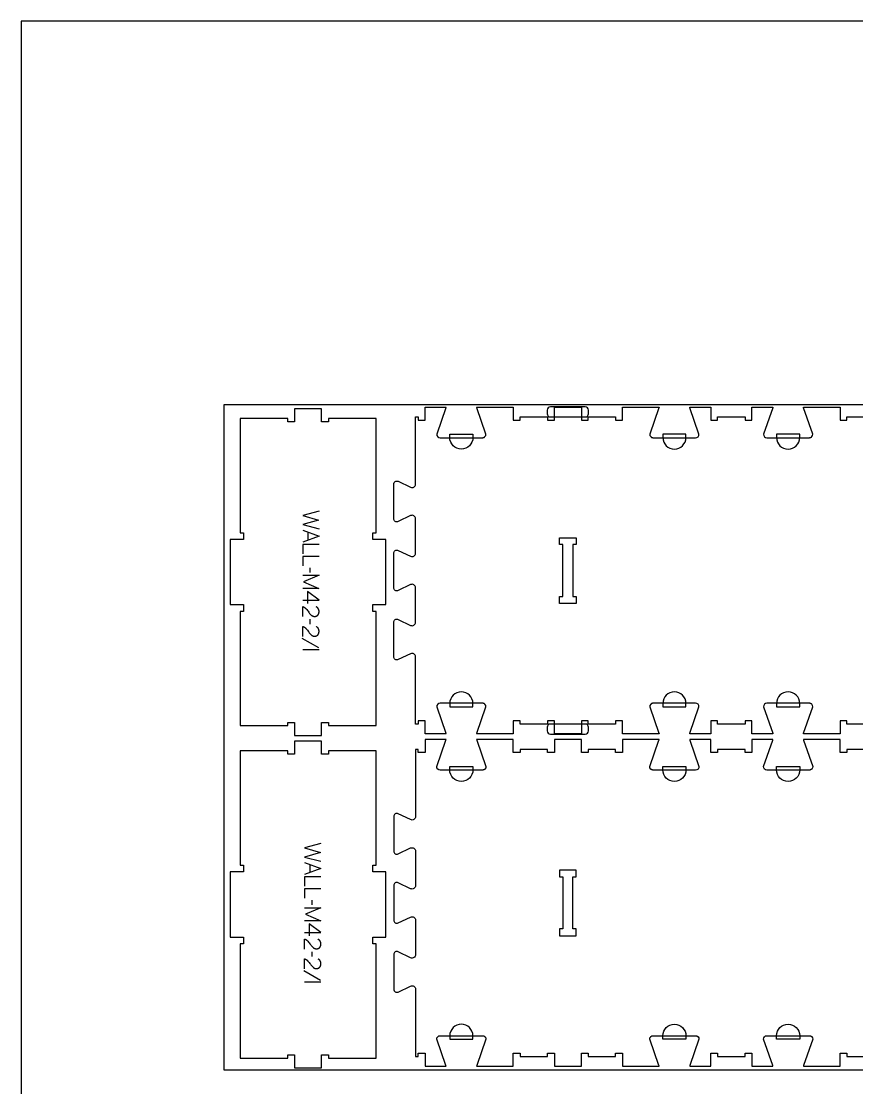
# Model space of a CAD drawing. Extents: x -17068 to -13885, y -27186 to -19593.
# Drawn here: x -17068 to -15534, y -21550 to -19593 of the extents above; entities that cross this region are included whole.
import ezdxf

# ---------------------------------------------------------------- set-up
doc = ezdxf.new("R2010")
doc.units = 0
for name, color, linetype in [('0_SHEET_SPRUCEPLY_2440X122', 1, 'CONTINUOUS'), ('1_ANYTOOL_1MMDEEP_LABELS_S', 2, 'CONTINUOUS'), ('3_ANYTOOL_CUTTHROUGH_INSID', 4, 'CONTINUOUS'), ('4_ANYTOOL_CUTTHROUGH_OUTSI', 5, 'CONTINUOUS'), ('5_ANYTOOL_HALF_MILL_9MM_IN', 3, 'CONTINUOUS'), ('DONOTCUT', 18, 'CONTINUOUS')]:
    doc.layers.add(name, color=color, linetype=linetype)

msp = doc.modelspace()

# ---------------------------------------------------------------- linework, layer by layer
at = {"layer": '0_SHEET_SPRUCEPLY_2440X122'}
msp.add_lwpolyline([(-16696.5, -20296.7), (-16696.5, -21516.7), (-14256.5, -21516.7), (-14256.5, -20296.7)], close=True, dxfattribs=at)
at = {"layer": '1_ANYTOOL_1MMDEEP_LABELS_S'}
for points in [[(-16521.6, -20491.8), (-16551.6, -20499.5), (-16522.5, -20508), (-16551.6, -20516.4), (-16521.6, -20523.9)], [(-16551.6, -20526.5), (-16521.6, -20537.4), (-16551.6, -20548.5)], [(-16542, -20530), (-16542, -20544.9)], [(-16521.6, -20552.7), (-16551.6, -20552.7), (-16551.6, -20569.8)], [(-16521.6, -20574.6), (-16551.6, -20574.6), (-16551.6, -20591.7)], [(-16537.7, -20604.3), (-16537.8, -20595.5)], [(-16551.6, -20609.4), (-16521.6, -20609.4), (-16549.9, -20621.4), (-16521.7, -20633.4), (-16551.6, -20633.4)], [(-16551.6, -20655), (-16521.5, -20655), (-16542.9, -20639)], [(-16542.9, -20639), (-16542.9, -20660.8)], [(-16551.5, -20685.2), (-16551.5, -20666.9), (-16551, -20667.1), (-16550.8, -20667.1), (-16550.6, -20667.2), (-16550.3, -20667.3), (-16550.1, -20667.4), (-16549.9, -20667.5), (-16549.7, -20667.6), (-16549.5, -20667.7), (-16549.3, -20667.8), (-16549.1, -20667.9), (-16548.9, -20668), (-16548.7, -20668.1), (-16548.5, -20668.2), (-16548.3, -20668.4), (-16548.1, -20668.5), (-16547.9, -20668.6), (-16547.7, -20668.7), (-16547.5, -20668.9), (-16547.3, -20669), (-16547.2, -20669.2), (-16547, -20669.3), (-16546.8, -20669.5), (-16546.6, -20669.6), (-16546.5, -20669.8), (-16546.3, -20669.9), (-16546.1, -20670.1), (-16546, -20670.3), (-16545.8, -20670.4), (-16545.6, -20670.6), (-16545.3, -20671), (-16544.1, -20672.4), (-16542.9, -20673.9), (-16541.8, -20675.4), (-16540.6, -20677), (-16540.1, -20677.7), (-16539.5, -20678.5), (-16538.9, -20679.2), (-16538.3, -20679.9), (-16537.7, -20680.5), (-16537.1, -20681.2), (-16536.5, -20681.8), (-16535.9, -20682.4), (-16535.8, -20682.5), (-16535.6, -20682.7), (-16535.4, -20682.8), (-16535.3, -20682.9), (-16535.1, -20683.1), (-16534.9, -20683.2), (-16534.8, -20683.3), (-16534.6, -20683.4), (-16534.4, -20683.5), (-16534.2, -20683.6), (-16534.1, -20683.7), (-16533.9, -20683.8), (-16533.7, -20683.9), (-16533.5, -20684), (-16533.3, -20684.1), (-16533.1, -20684.2), (-16532.9, -20684.2), (-16532.8, -20684.3), (-16532.6, -20684.4), (-16532.4, -20684.4), (-16532.2, -20684.5), (-16531.9, -20684.5), (-16531.7, -20684.6), (-16531.5, -20684.6), (-16531.3, -20684.6), (-16531.1, -20684.7), (-16530.9, -20684.7), (-16530.7, -20684.7), (-16530.5, -20684.7), (-16530.2, -20684.7), (-16530, -20684.7), (-16529.8, -20684.7), (-16529.5, -20684.7), (-16529.3, -20684.7), (-16529, -20684.7), (-16528.8, -20684.7), (-16528.6, -20684.7), (-16528.3, -20684.7), (-16528.1, -20684.6), (-16527.9, -20684.6), (-16527.7, -20684.5), (-16527.5, -20684.5), (-16527.2, -20684.4), (-16527, -20684.4), (-16526.8, -20684.3), (-16526.6, -20684.3), (-16526.4, -20684.2), (-16526.2, -20684.1), (-16526, -20684), (-16525.9, -20683.9), (-16525.7, -20683.9), (-16525.5, -20683.8), (-16525.3, -20683.7), (-16525.2, -20683.6), (-16525, -20683.4), (-16524.8, -20683.3), (-16524.7, -20683.2), (-16524.5, -20683.1), (-16524.4, -20682.9), (-16524.2, -20682.8), (-16524.1, -20682.7), (-16523.9, -20682.5), (-16523.8, -20682.4), (-16523.7, -20682.2), (-16523.5, -20682.1), (-16523.4, -20681.9), (-16523.3, -20681.7), (-16523.2, -20681.6), (-16523.1, -20681.4), (-16522.9, -20681.2), (-16522.8, -20681), (-16522.7, -20680.9), (-16522.6, -20680.7), (-16522.5, -20680.5), (-16522.5, -20680.3), (-16522.4, -20680.1), (-16522.3, -20679.9), (-16522.2, -20679.8), (-16522.1, -20679.6), (-16522.1, -20679.4), (-16522, -20679.2), (-16522, -20679), (-16521.9, -20678.7), (-16521.9, -20678.5), (-16521.8, -20678.3), (-16521.8, -20678.1), (-16521.7, -20677.9), (-16521.7, -20677.7), (-16521.7, -20677.5), (-16521.6, -20677.2), (-16521.6, -20677), (-16521.6, -20676.8), (-16521.6, -20676.5), (-16521.6, -20676.3), (-16521.6, -20675.8), (-16521.6, -20675.5), (-16521.6, -20675.1), (-16521.6, -20674.8), (-16521.6, -20674.4), (-16521.7, -20674.1), (-16521.7, -20673.7), (-16521.8, -20673.4), (-16521.9, -20673.1), (-16522, -20672.8), (-16522, -20672.6), (-16522.1, -20672.5), (-16522.1, -20672.3), (-16522.2, -20672.2), (-16522.2, -20672), (-16522.3, -20671.9), (-16522.3, -20671.7), (-16522.4, -20671.6), (-16522.5, -20671.4), (-16522.5, -20671.3), (-16522.6, -20671.2), (-16522.7, -20671), (-16522.8, -20670.9), (-16522.8, -20670.8), (-16522.9, -20670.6), (-16523, -20670.5), (-16523.1, -20670.4), (-16523.2, -20670.2), (-16523.3, -20670.1), (-16523.4, -20670), (-16523.4, -20669.9), (-16523.5, -20669.7), (-16523.6, -20669.6), (-16523.8, -20669.5), (-16523.9, -20669.4), (-16524, -20669.3), (-16524.1, -20669.2), (-16524.2, -20669.1), (-16524.3, -20668.9), (-16524.4, -20668.8), (-16524.5, -20668.7), (-16524.7, -20668.6), (-16524.9, -20668.4), (-16525.2, -20668.2), (-16525.5, -20668), (-16525.7, -20667.9), (-16526, -20667.7), (-16526.3, -20667.5), (-16526.7, -20667.3)], [(-16551.5, -20721.5), (-16551.5, -20703.2), (-16551, -20703.4), (-16550.8, -20703.4), (-16550.6, -20703.5), (-16550.3, -20703.6), (-16550.1, -20703.7), (-16549.9, -20703.8), (-16549.7, -20703.9), (-16549.5, -20704), (-16549.3, -20704.1), (-16549.1, -20704.2), (-16548.9, -20704.3), (-16548.7, -20704.4), (-16548.5, -20704.5), (-16548.3, -20704.7), (-16548.1, -20704.8), (-16547.9, -20704.9), (-16547.7, -20705), (-16547.5, -20705.2), (-16547.3, -20705.3), (-16547.2, -20705.5), (-16547, -20705.6), (-16546.8, -20705.8), (-16546.6, -20705.9), (-16546.5, -20706.1), (-16546.3, -20706.2), (-16546.1, -20706.4), (-16546, -20706.6), (-16545.8, -20706.7), (-16545.6, -20706.9), (-16545.3, -20707.3), (-16544.1, -20708.7), (-16542.9, -20710.2), (-16541.8, -20711.7), (-16540.6, -20713.3), (-16540.1, -20714), (-16539.5, -20714.8), (-16538.9, -20715.5), (-16538.3, -20716.2), (-16537.7, -20716.8), (-16537.1, -20717.5), (-16536.5, -20718.1), (-16535.9, -20718.7), (-16535.8, -20718.8), (-16535.6, -20719), (-16535.4, -20719.1), (-16535.3, -20719.2), (-16535.1, -20719.4), (-16534.9, -20719.5), (-16534.8, -20719.6), (-16534.6, -20719.7), (-16534.4, -20719.8), (-16534.2, -20719.9), (-16534.1, -20720), (-16533.9, -20720.1), (-16533.7, -20720.2), (-16533.5, -20720.3), (-16533.3, -20720.4), (-16533.1, -20720.5), (-16532.9, -20720.5), (-16532.8, -20720.6), (-16532.6, -20720.7), (-16532.4, -20720.7), (-16532.2, -20720.8), (-16531.9, -20720.8), (-16531.7, -20720.9), (-16531.5, -20720.9), (-16531.3, -20720.9), (-16531.1, -20721), (-16530.9, -20721), (-16530.7, -20721), (-16530.5, -20721), (-16530.2, -20721), (-16530, -20721), (-16529.8, -20721), (-16529.5, -20721), (-16529.3, -20721), (-16529, -20721), (-16528.8, -20721), (-16528.6, -20721), (-16528.3, -20721), (-16528.1, -20720.9), (-16527.9, -20720.9), (-16527.7, -20720.8), (-16527.5, -20720.8), (-16527.2, -20720.7), (-16527, -20720.7), (-16526.8, -20720.6), (-16526.6, -20720.6), (-16526.4, -20720.5), (-16526.2, -20720.4), (-16526, -20720.3), (-16525.9, -20720.2), (-16525.7, -20720.2), (-16525.5, -20720.1), (-16525.3, -20720), (-16525.2, -20719.9), (-16525, -20719.7), (-16524.8, -20719.6), (-16524.7, -20719.5), (-16524.5, -20719.4), (-16524.4, -20719.2), (-16524.2, -20719.1), (-16524.1, -20719), (-16523.9, -20718.8), (-16523.8, -20718.7), (-16523.7, -20718.5), (-16523.5, -20718.4), (-16523.4, -20718.2), (-16523.3, -20718), (-16523.2, -20717.9), (-16523.1, -20717.7), (-16522.9, -20717.5), (-16522.8, -20717.3), (-16522.7, -20717.2), (-16522.6, -20717), (-16522.5, -20716.8), (-16522.5, -20716.6), (-16522.4, -20716.4), (-16522.3, -20716.2), (-16522.2, -20716.1), (-16522.1, -20715.9), (-16522.1, -20715.7), (-16522, -20715.5), (-16522, -20715.3), (-16521.9, -20715), (-16521.9, -20714.8), (-16521.8, -20714.6), (-16521.8, -20714.4), (-16521.7, -20714.2), (-16521.7, -20714), (-16521.7, -20713.8), (-16521.6, -20713.5), (-16521.6, -20713.3), (-16521.6, -20713.1), (-16521.6, -20712.8), (-16521.6, -20712.6), (-16521.6, -20712.1), (-16521.6, -20711.8), (-16521.6, -20711.4), (-16521.6, -20711.1), (-16521.6, -20710.7), (-16521.7, -20710.4), (-16521.7, -20710), (-16521.8, -20709.7), (-16521.9, -20709.4), (-16522, -20709.1), (-16522, -20708.9), (-16522.1, -20708.8), (-16522.1, -20708.6), (-16522.2, -20708.5), (-16522.2, -20708.3), (-16522.3, -20708.2), (-16522.3, -20708), (-16522.4, -20707.9), (-16522.5, -20707.7), (-16522.5, -20707.6), (-16522.6, -20707.5), (-16522.7, -20707.3), (-16522.8, -20707.2), (-16522.8, -20707.1), (-16522.9, -20706.9), (-16523, -20706.8), (-16523.1, -20706.7), (-16523.2, -20706.5), (-16523.3, -20706.4), (-16523.4, -20706.3), (-16523.4, -20706.2), (-16523.5, -20706), (-16523.6, -20705.9), (-16523.8, -20705.8), (-16523.9, -20705.7), (-16524, -20705.6), (-16524.1, -20705.5), (-16524.2, -20705.4), (-16524.3, -20705.2), (-16524.4, -20705.1), (-16524.5, -20705), (-16524.7, -20704.9), (-16524.9, -20704.7), (-16525.2, -20704.5), (-16525.5, -20704.3), (-16525.7, -20704.2), (-16526, -20704), (-16526.3, -20703.8), (-16526.7, -20703.6)], [(-16537.7, -20698.9), (-16537.8, -20690.1)], [(-16522, -20742.7), (-16552.8, -20725.5)], [(-16521.6, -20746.2), (-16551.6, -20746.2)], [(-16518.2, -21101.8), (-16548.2, -21109.5), (-16519.1, -21118), (-16548.2, -21126.4), (-16518.2, -21133.9)], [(-16548.2, -21136.5), (-16518.2, -21147.4), (-16548.2, -21158.5)], [(-16538.7, -21140), (-16538.7, -21154.9)], [(-16518.2, -21162.7), (-16548.2, -21162.7), (-16548.2, -21179.8)], [(-16518.2, -21184.6), (-16548.2, -21184.6), (-16548.2, -21201.7)], [(-16534.3, -21214.3), (-16534.4, -21205.5)], [(-16548.2, -21219.4), (-16518.2, -21219.4), (-16546.6, -21231.4), (-16518.3, -21243.4), (-16548.2, -21243.4)], [(-16548.2, -21265), (-16518.2, -21265), (-16539.6, -21249)], [(-16539.6, -21249), (-16539.6, -21270.8)], [(-16548.2, -21295.2), (-16548.1, -21276.9), (-16547.7, -21277.1), (-16547.4, -21277.1), (-16547.2, -21277.2), (-16547, -21277.3), (-16546.8, -21277.4), (-16546.6, -21277.5), (-16546.4, -21277.6), (-16546.2, -21277.7), (-16545.9, -21277.8), (-16545.7, -21277.9), (-16545.5, -21278), (-16545.3, -21278.1), (-16545.1, -21278.2), (-16544.9, -21278.4), (-16544.7, -21278.5), (-16544.6, -21278.6), (-16544.4, -21278.7), (-16544.2, -21278.9), (-16544, -21279), (-16543.8, -21279.2), (-16543.6, -21279.3), (-16543.5, -21279.5), (-16543.3, -21279.6), (-16543.1, -21279.8), (-16542.9, -21279.9), (-16542.8, -21280.1), (-16542.6, -21280.3), (-16542.5, -21280.4), (-16542.3, -21280.6), (-16542, -21281), (-16540.8, -21282.4), (-16539.6, -21283.9), (-16538.4, -21285.4), (-16537.3, -21287), (-16536.7, -21287.7), (-16536.2, -21288.5), (-16535.6, -21289.2), (-16535, -21289.9), (-16534.4, -21290.5), (-16533.8, -21291.2), (-16533.2, -21291.8), (-16532.6, -21292.4), (-16532.4, -21292.5), (-16532.3, -21292.7), (-16532.1, -21292.8), (-16531.9, -21292.9), (-16531.8, -21293.1), (-16531.6, -21293.2), (-16531.4, -21293.3), (-16531.3, -21293.4), (-16531.1, -21293.5), (-16530.9, -21293.6), (-16530.7, -21293.7), (-16530.5, -21293.8), (-16530.4, -21293.9), (-16530.2, -21294), (-16530, -21294.1), (-16529.8, -21294.2), (-16529.6, -21294.2), (-16529.4, -21294.3), (-16529.2, -21294.4), (-16529, -21294.4), (-16528.8, -21294.5), (-16528.6, -21294.5), (-16528.4, -21294.6), (-16528.2, -21294.6), (-16528, -21294.6), (-16527.8, -21294.7), (-16527.6, -21294.7), (-16527.3, -21294.7), (-16527.1, -21294.7), (-16526.9, -21294.7), (-16526.7, -21294.7), (-16526.4, -21294.7), (-16526.2, -21294.7), (-16525.9, -21294.7), (-16525.7, -21294.7), (-16525.5, -21294.7), (-16525.2, -21294.7), (-16525, -21294.7), (-16524.8, -21294.6), (-16524.5, -21294.6), (-16524.3, -21294.5), (-16524.1, -21294.5), (-16523.9, -21294.4), (-16523.7, -21294.4), (-16523.5, -21294.3), (-16523.3, -21294.3), (-16523.1, -21294.2), (-16522.9, -21294.1), (-16522.7, -21294), (-16522.5, -21293.9), (-16522.3, -21293.9), (-16522.2, -21293.8), (-16522, -21293.7), (-16521.8, -21293.6), (-16521.6, -21293.4), (-16521.5, -21293.3), (-16521.3, -21293.2), (-16521.2, -21293.1), (-16521, -21292.9), (-16520.9, -21292.8), (-16520.7, -21292.7), (-16520.6, -21292.5), (-16520.4, -21292.4), (-16520.3, -21292.2), (-16520.2, -21292.1), (-16520.1, -21291.9), (-16519.9, -21291.7), (-16519.8, -21291.6), (-16519.7, -21291.4), (-16519.6, -21291.2), (-16519.5, -21291), (-16519.4, -21290.9), (-16519.3, -21290.7), (-16519.2, -21290.5), (-16519.1, -21290.3), (-16519, -21290.1), (-16519, -21289.9), (-16518.9, -21289.8), (-16518.8, -21289.6), (-16518.7, -21289.4), (-16518.7, -21289.2), (-16518.6, -21289), (-16518.6, -21288.7), (-16518.5, -21288.5), (-16518.5, -21288.3), (-16518.4, -21288.1), (-16518.4, -21287.9), (-16518.3, -21287.7), (-16518.3, -21287.5), (-16518.3, -21287.2), (-16518.3, -21287), (-16518.2, -21286.8), (-16518.2, -21286.5), (-16518.2, -21286.3), (-16518.2, -21285.8), (-16518.2, -21285.5), (-16518.2, -21285.1), (-16518.3, -21284.8), (-16518.3, -21284.4), (-16518.3, -21284.1), (-16518.4, -21283.7), (-16518.5, -21283.4), (-16518.5, -21283.1), (-16518.6, -21282.8), (-16518.7, -21282.6), (-16518.7, -21282.5), (-16518.8, -21282.3), (-16518.8, -21282.2), (-16518.9, -21282), (-16518.9, -21281.9), (-16519, -21281.7), (-16519.1, -21281.6), (-16519.1, -21281.4), (-16519.2, -21281.3), (-16519.3, -21281.2), (-16519.3, -21281), (-16519.4, -21280.9), (-16519.5, -21280.8), (-16519.6, -21280.6), (-16519.7, -21280.5), (-16519.7, -21280.4), (-16519.8, -21280.2), (-16519.9, -21280.1), (-16520, -21280), (-16520.1, -21279.9), (-16520.2, -21279.7), (-16520.3, -21279.6), (-16520.4, -21279.5), (-16520.5, -21279.4), (-16520.6, -21279.3), (-16520.7, -21279.2), (-16520.8, -21279.1), (-16521, -21278.9), (-16521.1, -21278.8), (-16521.2, -21278.7), (-16521.3, -21278.6), (-16521.6, -21278.4), (-16521.8, -21278.2), (-16522.1, -21278), (-16522.4, -21277.9), (-16522.7, -21277.7), (-16523, -21277.5), (-16523.3, -21277.3)], [(-16534.3, -21308.9), (-16534.4, -21300.1)], [(-16548.2, -21331.5), (-16548.1, -21313.2), (-16547.7, -21313.4), (-16547.4, -21313.4), (-16547.2, -21313.5), (-16547, -21313.6), (-16546.8, -21313.7), (-16546.6, -21313.8), (-16546.4, -21313.9), (-16546.2, -21314), (-16545.9, -21314.1), (-16545.7, -21314.2), (-16545.5, -21314.3), (-16545.3, -21314.4), (-16545.1, -21314.5), (-16544.9, -21314.7), (-16544.7, -21314.8), (-16544.6, -21314.9), (-16544.4, -21315), (-16544.2, -21315.2), (-16544, -21315.3), (-16543.8, -21315.5), (-16543.6, -21315.6), (-16543.5, -21315.8), (-16543.3, -21315.9), (-16543.1, -21316.1), (-16542.9, -21316.2), (-16542.8, -21316.4), (-16542.6, -21316.6), (-16542.5, -21316.7), (-16542.3, -21316.9), (-16542, -21317.3), (-16540.8, -21318.7), (-16539.6, -21320.2), (-16538.4, -21321.7), (-16537.3, -21323.3), (-16536.7, -21324), (-16536.2, -21324.8), (-16535.6, -21325.5), (-16535, -21326.2), (-16534.4, -21326.8), (-16533.8, -21327.5), (-16533.2, -21328.1), (-16532.6, -21328.7), (-16532.4, -21328.8), (-16532.3, -21329), (-16532.1, -21329.1), (-16531.9, -21329.2), (-16531.8, -21329.4), (-16531.6, -21329.5), (-16531.4, -21329.6), (-16531.3, -21329.7), (-16531.1, -21329.8), (-16530.9, -21329.9), (-16530.7, -21330), (-16530.5, -21330.1), (-16530.4, -21330.2), (-16530.2, -21330.3), (-16530, -21330.4), (-16529.8, -21330.5), (-16529.6, -21330.5), (-16529.4, -21330.6), (-16529.2, -21330.7), (-16529, -21330.7), (-16528.8, -21330.8), (-16528.6, -21330.8), (-16528.4, -21330.9), (-16528.2, -21330.9), (-16528, -21330.9), (-16527.8, -21331), (-16527.6, -21331), (-16527.3, -21331), (-16527.1, -21331), (-16526.9, -21331), (-16526.7, -21331), (-16526.4, -21331), (-16526.2, -21331), (-16525.9, -21331), (-16525.7, -21331), (-16525.5, -21331), (-16525.2, -21331), (-16525, -21331), (-16524.8, -21330.9), (-16524.5, -21330.9), (-16524.3, -21330.8), (-16524.1, -21330.8), (-16523.9, -21330.7), (-16523.7, -21330.7), (-16523.5, -21330.6), (-16523.3, -21330.6), (-16523.1, -21330.5), (-16522.9, -21330.4), (-16522.7, -21330.3), (-16522.5, -21330.2), (-16522.3, -21330.2), (-16522.2, -21330.1), (-16522, -21330), (-16521.8, -21329.9), (-16521.6, -21329.7), (-16521.5, -21329.6), (-16521.3, -21329.5), (-16521.2, -21329.4), (-16521, -21329.2), (-16520.9, -21329.1), (-16520.7, -21329), (-16520.6, -21328.8), (-16520.4, -21328.7), (-16520.3, -21328.5), (-16520.2, -21328.4), (-16520.1, -21328.2), (-16519.9, -21328), (-16519.8, -21327.9), (-16519.7, -21327.7), (-16519.6, -21327.5), (-16519.5, -21327.3), (-16519.4, -21327.2), (-16519.3, -21327), (-16519.2, -21326.8), (-16519.1, -21326.6), (-16519, -21326.4), (-16519, -21326.2), (-16518.9, -21326.1), (-16518.8, -21325.9), (-16518.7, -21325.7), (-16518.7, -21325.5), (-16518.6, -21325.3), (-16518.6, -21325), (-16518.5, -21324.8), (-16518.5, -21324.6), (-16518.4, -21324.4), (-16518.4, -21324.2), (-16518.3, -21324), (-16518.3, -21323.8), (-16518.3, -21323.5), (-16518.3, -21323.3), (-16518.2, -21323.1), (-16518.2, -21322.8), (-16518.2, -21322.6), (-16518.2, -21322.1), (-16518.2, -21321.8), (-16518.2, -21321.4), (-16518.3, -21321.1), (-16518.3, -21320.7), (-16518.3, -21320.4), (-16518.4, -21320), (-16518.5, -21319.7), (-16518.5, -21319.4), (-16518.6, -21319.1), (-16518.7, -21318.9), (-16518.7, -21318.8), (-16518.8, -21318.6), (-16518.8, -21318.5), (-16518.9, -21318.3), (-16518.9, -21318.2), (-16519, -21318), (-16519.1, -21317.9), (-16519.1, -21317.7), (-16519.2, -21317.6), (-16519.3, -21317.5), (-16519.3, -21317.3), (-16519.4, -21317.2), (-16519.5, -21317.1), (-16519.6, -21316.9), (-16519.7, -21316.8), (-16519.7, -21316.7), (-16519.8, -21316.5), (-16519.9, -21316.4), (-16520, -21316.3), (-16520.1, -21316.2), (-16520.2, -21316), (-16520.3, -21315.9), (-16520.4, -21315.8), (-16520.5, -21315.7), (-16520.6, -21315.6), (-16520.7, -21315.5), (-16520.8, -21315.4), (-16521, -21315.2), (-16521.1, -21315.1), (-16521.2, -21315), (-16521.3, -21314.9), (-16521.6, -21314.7), (-16521.8, -21314.5), (-16522.1, -21314.3), (-16522.4, -21314.2), (-16522.7, -21314), (-16523, -21313.8), (-16523.3, -21313.6)], [(-16518.7, -21352.7), (-16549.5, -21335.5)], [(-16518.2, -21356.2), (-16548.2, -21356.2)]]:
    msp.add_lwpolyline(points, dxfattribs=at)
at = {"layer": '3_ANYTOOL_CUTTHROUGH_INSID', "color": 4}
for points in [[(-16079.8, -20540.3), (-16049.5, -20540.3), (-16049.5, -20552.8), (-16055.5, -20552.8), (-16055.5, -20648.3), (-16049.5, -20648.3), (-16049.5, -20660.8), (-16080, -20660.8), (-16080, -20648.3), (-16074, -20648.3), (-16074, -20552.8), (-16080, -20552.8), (-16080, -20540.3)], [(-16079.8, -21270.8), (-16049.5, -21270.8), (-16049.5, -21258.3), (-16055.5, -21258.3), (-16055.5, -21162.8), (-16049.5, -21162.8), (-16049.5, -21150.3), (-16080, -21150.3), (-16080, -21162.8), (-16074, -21162.8), (-16074, -21258.3), (-16080, -21258.3), (-16080, -21270.8)]]:
    msp.add_lwpolyline(points, close=True, dxfattribs=at)
at = {"layer": '4_ANYTOOL_CUTTHROUGH_OUTSI', "color": 5}
for points in [[(-16417, -20531.2), (-16417, -20321.7), (-16504.5, -20321.7), (-16504.5, -20327.7), (-16517, -20327.7), (-16517, -20303.7), (-16566.5, -20303.7), (-16566.5, -20327.7), (-16579, -20327.7), (-16579, -20321.7), (-16666.5, -20321.7), (-16666.5, -20531.2), (-16660.5, -20531.2), (-16660.5, -20543.7), (-16684.5, -20543.7), (-16684.5, -20663.2), (-16660.5, -20663.2), (-16660.5, -20675.7), (-16666.5, -20675.7), (-16666.5, -20885.2), (-16579, -20885.2), (-16579, -20879.2), (-16566.5, -20879.2), (-16566.5, -20903.2), (-16517, -20903.2), (-16517, -20879.2), (-16504.5, -20879.2), (-16504.5, -20885.2), (-16417, -20885.2), (-16417, -20675.7), (-16423, -20675.7), (-16423, -20663.2), (-16399, -20663.2), (-16399, -20543.7), (-16423, -20543.7), (-16423, -20531.2)], [(-16417, -21141.2), (-16417, -20931.7), (-16504.5, -20931.7), (-16504.5, -20937.7), (-16517, -20937.7), (-16517, -20913.7), (-16566.5, -20913.7), (-16566.5, -20937.7), (-16579, -20937.7), (-16579, -20931.7), (-16666.5, -20931.7), (-16666.5, -21141.2), (-16660.5, -21141.2), (-16660.5, -21153.7), (-16684.5, -21153.7), (-16684.5, -21273.2), (-16660.5, -21273.2), (-16660.5, -21285.7), (-16666.5, -21285.7), (-16666.5, -21495.2), (-16579, -21495.2), (-16579, -21489.2), (-16566.5, -21489.2), (-16566.5, -21513.2), (-16517, -21513.2), (-16517, -21489.2), (-16504.5, -21489.2), (-16504.5, -21495.2), (-16417, -21495.2), (-16417, -21285.7), (-16423, -21285.7), (-16423, -21273.2), (-16399, -21273.2), (-16399, -21153.7), (-16423, -21153.7), (-16423, -21141.2)]]:
    msp.add_lwpolyline(points, close=True, dxfattribs=at)
for points in [[(-15502, -20882.3), (-15552.5, -20882.3), (-15552.5, -20876.3), (-15565, -20876.3), (-15565, -20900.3), (-15632.2, -20900.3), (-15632.2, -20900.3, -0.061485), (-15632, -20898.9), (-15615.1, -20850.6), (-15615.1, -20850.6), (-15615.1, -20850.5), (-15615.1, -20850.5, 0.198912), (-15616.9, -20846.1), (-15617, -20846), (-15617.1, -20845.9), (-15617.2, -20845.8), (-15617.4, -20845.7), (-15617.5, -20845.6), (-15617.6, -20845.5), (-15617.7, -20845.4), (-15617.8, -20845.3), (-15618, -20845.3), (-15618.1, -20845.2), (-15618.2, -20845.1), (-15618.4, -20845), (-15618.5, -20844.9), (-15618.6, -20844.9), (-15618.8, -20844.8), (-15618.9, -20844.8), (-15619.1, -20844.7), (-15619.2, -20844.6), (-15619.4, -20844.6), (-15619.5, -20844.5), (-15619.7, -20844.5), (-15619.8, -20844.5), (-15620, -20844.4), (-15620.1, -20844.4), (-15620.3, -20844.4), (-15620.4, -20844.3), (-15620.6, -20844.3), (-15620.7, -20844.3), (-15620.9, -20844.3), (-15621, -20844.3), (-15621.2, -20844.3), (-15621.3, -20844.3), (-15699.3, -20844.3, 0.414214), (-15705.6, -20850.5), (-15705.6, -20850.6), (-15705.6, -20850.6), (-15688.7, -20898.9), (-15688.7, -20898.9, -0.061485), (-15688.4, -20900.3), (-15727, -20900.3), (-15727, -20876.3), (-15739.5, -20876.3), (-15739.5, -20882.3), (-15790, -20882.3), (-15790, -20876.3), (-15802.5, -20876.3), (-15802.5, -20900.3), (-15841.1, -20900.3), (-15841.1, -20900.3, -0.061485), (-15840.9, -20898.9), (-15824, -20850.6), (-15824, -20850.6), (-15824, -20850.5), (-15824, -20850.5, 0.414214), (-15830.2, -20844.3), (-15908.2, -20844.3), (-15908.4, -20844.3), (-15908.5, -20844.3), (-15908.7, -20844.3), (-15908.8, -20844.3), (-15909, -20844.3), (-15909.1, -20844.3), (-15909.3, -20844.4), (-15909.4, -20844.4), (-15909.6, -20844.4), (-15909.7, -20844.5), (-15909.9, -20844.5), (-15910, -20844.5), (-15910.2, -20844.6), (-15910.3, -20844.6), (-15910.5, -20844.7), (-15910.6, -20844.8), (-15910.8, -20844.8), (-15910.9, -20844.9), (-15911, -20844.9), (-15911.2, -20845), (-15911.3, -20845.1), (-15911.5, -20845.2), (-15911.6, -20845.3), (-15911.7, -20845.3), (-15911.8, -20845.4), (-15912, -20845.5), (-15912.1, -20845.6), (-15912.2, -20845.7), (-15912.3, -20845.8), (-15912.4, -20845.9), (-15912.5, -20846), (-15912.7, -20846.1, 0.198912), (-15914.5, -20850.5), (-15914.5, -20850.6), (-15914.5, -20850.6), (-15897.6, -20898.9), (-15897.6, -20898.9, -0.061485), (-15897.3, -20900.3), (-15914.8, -20900.3), (-15964.5, -20900.3), (-15964.5, -20876.3), (-15977, -20876.3), (-15977, -20882.3), (-16027.5, -20882.3), (-16027.5, -20876.3), (-16040, -20876.3), (-16040, -20900.3), (-16089.5, -20900.3), (-16089.5, -20876.3), (-16102, -20876.3), (-16102, -20882.3), (-16152.5, -20882.3), (-16152.5, -20876.3), (-16165, -20876.3), (-16165, -20900.3), (-16232.2, -20900.3), (-16232.2, -20900.3, -0.061485), (-16232, -20898.9), (-16215.1, -20850.6), (-16215.1, -20850.6), (-16215.1, -20850.5), (-16215.1, -20850.5, 0.198912), (-16216.9, -20846.1), (-16217, -20846), (-16217.1, -20845.9), (-16217.2, -20845.8), (-16217.4, -20845.7), (-16217.5, -20845.6), (-16217.6, -20845.5), (-16217.7, -20845.4), (-16217.8, -20845.3), (-16218, -20845.3), (-16218.1, -20845.2), (-16218.2, -20845.1), (-16218.4, -20845), (-16218.5, -20844.9), (-16218.6, -20844.9), (-16218.8, -20844.8), (-16218.9, -20844.8), (-16219.1, -20844.7), (-16219.2, -20844.6), (-16219.4, -20844.6), (-16219.5, -20844.5), (-16219.7, -20844.5), (-16219.8, -20844.5), (-16220, -20844.4), (-16220.1, -20844.4), (-16220.3, -20844.4), (-16220.4, -20844.3), (-16220.6, -20844.3), (-16220.7, -20844.3), (-16220.9, -20844.3), (-16221, -20844.3), (-16221.2, -20844.3), (-16221.3, -20844.3), (-16299.3, -20844.3, 0.414214), (-16305.6, -20850.5), (-16305.6, -20850.6), (-16305.6, -20850.6), (-16288.7, -20898.9), (-16288.7, -20898.9, -0.061485), (-16288.4, -20900.3), (-16327, -20900.3), (-16327, -20876.3), (-16339.5, -20876.3), (-16339.5, -20882.3), (-16344.5, -20882.3), (-16344.5, -20758.9), (-16344.5, -20758.9, 0.551268), (-16353.5, -20753.2), (-16376.3, -20764.1, -0.551268), (-16384.5, -20758.9), (-16384.5, -20695.5, -0.551268), (-16376.3, -20690.3), (-16353.5, -20701.2, 0.551268), (-16344.5, -20695.6), (-16344.5, -20632.2, 0.551268), (-16353.5, -20626.5), (-16376.3, -20637.4, -0.551268), (-16384.5, -20632.2), (-16384.5, -20568.8, -0.551268), (-16376.3, -20563.6), (-16353.5, -20574.5, 0.551268), (-16344.5, -20568.9), (-16344.5, -20505.5, 0.551268), (-16353.5, -20499.8), (-16376.3, -20510.7, -0.551268), (-16384.5, -20505.5), (-16384.5, -20442.1, -0.551268), (-16376.3, -20436.9), (-16353.5, -20447.8, 0.551268), (-16344.5, -20442.2), (-16344.5, -20318.8), (-16339.5, -20318.8), (-16339.5, -20324.8), (-16327, -20324.8), (-16327, -20300.8), (-16288.4, -20300.8), (-16288.4, -20300.8, -0.061485), (-16288.7, -20302.2), (-16305.6, -20350.4), (-16305.6, -20350.5), (-16305.6, -20350.5), (-16305.6, -20350.5, 0.414214), (-16299.3, -20356.8), (-16221.3, -20356.8), (-16221.2, -20356.8), (-16221, -20356.8), (-16220.9, -20356.8), (-16220.7, -20356.7), (-16220.6, -20356.7), (-16220.4, -20356.7), (-16220.3, -20356.7), (-16220.1, -20356.7), (-16220, -20356.6), (-16219.8, -20356.6), (-16219.7, -20356.6), (-16219.5, -20356.5), (-16219.4, -20356.5), (-16219.2, -20356.4), (-16219.1, -20356.4), (-16218.9, -20356.3), (-16218.8, -20356.2), (-16218.6, -20356.2), (-16218.5, -20356.1), (-16218.4, -20356), (-16218.2, -20356), (-16218.1, -20355.9), (-16218, -20355.8), (-16217.8, -20355.7), (-16217.7, -20355.6), (-16217.6, -20355.5), (-16217.5, -20355.4), (-16217.4, -20355.3), (-16217.2, -20355.3), (-16217.1, -20355.2), (-16217, -20355), (-16216.9, -20354.9, 0.198912), (-16215.1, -20350.5), (-16215.1, -20350.5), (-16215.1, -20350.4), (-16232, -20302.2), (-16232, -20302.2, -0.061485), (-16232.2, -20300.8), (-16214.8, -20300.8), (-16165, -20300.8), (-16165, -20324.8), (-16152.5, -20324.8), (-16152.5, -20318.8), (-16102, -20318.8), (-16102, -20324.8), (-16089.5, -20324.8), (-16089.5, -20300.8), (-16040, -20300.8), (-16040, -20324.8), (-16027.5, -20324.8), (-16027.5, -20318.8), (-15977, -20318.8), (-15977, -20324.8), (-15964.5, -20324.8), (-15964.5, -20300.8), (-15897.3, -20300.8), (-15897.3, -20300.8, -0.061485), (-15897.6, -20302.2), (-15914.5, -20350.4), (-15914.5, -20350.5), (-15914.5, -20350.5), (-15914.5, -20350.5, 0.198912), (-15912.7, -20354.9), (-15912.5, -20355), (-15912.4, -20355.2), (-15912.3, -20355.3), (-15912.2, -20355.3), (-15912.1, -20355.4), (-15912, -20355.5), (-15911.8, -20355.6), (-15911.7, -20355.7), (-15911.6, -20355.8), (-15911.5, -20355.9), (-15911.3, -20356), (-15911.2, -20356), (-15911, -20356.1), (-15910.9, -20356.2), (-15910.8, -20356.2), (-15910.6, -20356.3), (-15910.5, -20356.4), (-15910.3, -20356.4), (-15910.2, -20356.5), (-15910, -20356.5), (-15909.9, -20356.6), (-15909.7, -20356.6), (-15909.6, -20356.6), (-15909.4, -20356.7), (-15909.3, -20356.7), (-15909.1, -20356.7), (-15909, -20356.7), (-15908.8, -20356.7), (-15908.7, -20356.8), (-15908.5, -20356.8), (-15908.4, -20356.8), (-15908.2, -20356.8), (-15830.2, -20356.8, 0.414214), (-15824, -20350.5), (-15824, -20350.5), (-15824, -20350.4), (-15840.9, -20302.2), (-15840.9, -20302.2, -0.061485), (-15841.1, -20300.8), (-15802.5, -20300.8), (-15802.5, -20324.8), (-15790, -20324.8), (-15790, -20318.8), (-15739.5, -20318.8), (-15739.5, -20324.8), (-15727, -20324.8), (-15727, -20300.8), (-15688.4, -20300.8), (-15688.4, -20300.8, -0.061485), (-15688.7, -20302.2), (-15705.6, -20350.4), (-15705.6, -20350.5), (-15705.6, -20350.5), (-15705.6, -20350.5, 0.414214), (-15699.3, -20356.8), (-15621.3, -20356.8), (-15621.2, -20356.8), (-15621, -20356.8), (-15620.9, -20356.8), (-15620.7, -20356.7), (-15620.6, -20356.7), (-15620.4, -20356.7), (-15620.3, -20356.7), (-15620.1, -20356.7), (-15620, -20356.6), (-15619.8, -20356.6), (-15619.7, -20356.6), (-15619.5, -20356.5), (-15619.4, -20356.5), (-15619.2, -20356.4), (-15619.1, -20356.4), (-15618.9, -20356.3), (-15618.8, -20356.2), (-15618.6, -20356.2), (-15618.5, -20356.1), (-15618.4, -20356), (-15618.2, -20356), (-15618.1, -20355.9), (-15618, -20355.8), (-15617.8, -20355.7), (-15617.7, -20355.6), (-15617.6, -20355.5), (-15617.5, -20355.4), (-15617.4, -20355.3), (-15617.2, -20355.3), (-15617.1, -20355.2), (-15617, -20355), (-15616.9, -20354.9, 0.198912), (-15615.1, -20350.5), (-15615.1, -20350.5), (-15615.1, -20350.4), (-15632, -20302.2), (-15632, -20302.2, -0.061485), (-15632.2, -20300.8), (-15565, -20300.8), (-15565, -20324.8), (-15552.5, -20324.8), (-15552.5, -20318.8), (-15502, -20318.8)], [(-15502, -20928.8), (-15552.5, -20928.8), (-15552.5, -20934.8), (-15565, -20934.8), (-15565, -20910.8), (-15614.8, -20910.8), (-15632.2, -20910.8), (-15632.2, -20910.8, 0.061485), (-15632, -20912.2), (-15615.1, -20960.4), (-15615.1, -20960.5), (-15615.1, -20960.5), (-15615.1, -20960.5, -0.198912), (-15616.9, -20964.9), (-15617, -20965), (-15617.1, -20965.2), (-15617.2, -20965.3), (-15617.4, -20965.3), (-15617.5, -20965.4), (-15617.6, -20965.5), (-15617.7, -20965.6), (-15617.8, -20965.7), (-15618, -20965.8), (-15618.1, -20965.9), (-15618.2, -20966), (-15618.4, -20966), (-15618.5, -20966.1), (-15618.6, -20966.2), (-15618.8, -20966.2), (-15618.9, -20966.3), (-15619.1, -20966.4), (-15619.2, -20966.4), (-15619.4, -20966.5), (-15619.5, -20966.5), (-15619.7, -20966.6), (-15619.8, -20966.6), (-15620, -20966.6), (-15620.1, -20966.7), (-15620.3, -20966.7), (-15620.4, -20966.7), (-15620.6, -20966.7), (-15620.7, -20966.7), (-15620.9, -20966.8), (-15621, -20966.8), (-15621.2, -20966.8), (-15621.3, -20966.8), (-15699.3, -20966.8, -0.414214), (-15705.6, -20960.5), (-15705.6, -20960.5), (-15705.6, -20960.4), (-15688.7, -20912.2), (-15688.7, -20912.2, 0.061485), (-15688.4, -20910.8), (-15727, -20910.8), (-15727, -20934.8), (-15739.5, -20934.8), (-15739.5, -20928.8), (-15790, -20928.8), (-15790, -20934.8), (-15802.5, -20934.8), (-15802.5, -20910.8), (-15841.1, -20910.8), (-15841.1, -20910.8, 0.061485), (-15840.9, -20912.2), (-15824, -20960.4), (-15824, -20960.5), (-15824, -20960.5), (-15824, -20960.5, -0.414214), (-15830.2, -20966.8), (-15908.2, -20966.8), (-15908.4, -20966.8), (-15908.5, -20966.8), (-15908.7, -20966.8), (-15908.8, -20966.7), (-15909, -20966.7), (-15909.1, -20966.7), (-15909.3, -20966.7), (-15909.4, -20966.7), (-15909.6, -20966.6), (-15909.7, -20966.6), (-15909.9, -20966.6), (-15910, -20966.5), (-15910.2, -20966.5), (-15910.3, -20966.4), (-15910.5, -20966.4), (-15910.6, -20966.3), (-15910.8, -20966.2), (-15910.9, -20966.2), (-15911, -20966.1), (-15911.2, -20966), (-15911.3, -20966), (-15911.5, -20965.9), (-15911.6, -20965.8), (-15911.7, -20965.7), (-15911.8, -20965.6), (-15912, -20965.5), (-15912.1, -20965.4), (-15912.2, -20965.3), (-15912.3, -20965.3), (-15912.4, -20965.2), (-15912.5, -20965), (-15912.7, -20964.9, -0.198912), (-15914.5, -20960.5), (-15914.5, -20960.5), (-15914.5, -20960.4), (-15897.6, -20912.2), (-15897.6, -20912.2, 0.061485), (-15897.3, -20910.8), (-15914.8, -20910.8), (-15964.5, -20910.8), (-15964.5, -20934.8), (-15977, -20934.8), (-15977, -20928.8), (-16027.5, -20928.8), (-16027.5, -20934.8), (-16040, -20934.8), (-16040, -20910.8), (-16089.5, -20910.8), (-16089.5, -20934.8), (-16102, -20934.8), (-16102, -20928.8), (-16152.5, -20928.8), (-16152.5, -20934.8), (-16165, -20934.8), (-16165, -20910.8), (-16232.2, -20910.8), (-16232.2, -20910.8, 0.061485), (-16232, -20912.2), (-16215.1, -20960.4), (-16215.1, -20960.5), (-16215.1, -20960.5), (-16215.1, -20960.5, -0.198912), (-16216.9, -20964.9), (-16217, -20965), (-16217.1, -20965.2), (-16217.2, -20965.3), (-16217.4, -20965.3), (-16217.5, -20965.4), (-16217.6, -20965.5), (-16217.7, -20965.6), (-16217.8, -20965.7), (-16218, -20965.8), (-16218.1, -20965.9), (-16218.2, -20966), (-16218.4, -20966), (-16218.5, -20966.1), (-16218.6, -20966.2), (-16218.8, -20966.2), (-16218.9, -20966.3), (-16219.1, -20966.4), (-16219.2, -20966.4), (-16219.4, -20966.5), (-16219.5, -20966.5), (-16219.7, -20966.6), (-16219.8, -20966.6), (-16220, -20966.6), (-16220.1, -20966.7), (-16220.3, -20966.7), (-16220.4, -20966.7), (-16220.6, -20966.7), (-16220.7, -20966.7), (-16220.9, -20966.8), (-16221, -20966.8), (-16221.2, -20966.8), (-16221.3, -20966.8), (-16299.3, -20966.8, -0.414214), (-16305.6, -20960.5), (-16305.6, -20960.5), (-16305.6, -20960.4), (-16288.7, -20912.2), (-16288.7, -20912.2, 0.061485), (-16288.4, -20910.8), (-16327, -20910.8), (-16327, -20934.8), (-16339.5, -20934.8), (-16339.5, -20928.8), (-16344.5, -20928.8), (-16344.5, -21052.2), (-16344.5, -21052.2, -0.257375), (-16347.4, -21057.5, -0.257375), (-16353.5, -21057.8), (-16376.3, -21046.9, 0.551268), (-16384.5, -21052.1), (-16384.5, -21115.5, 0.551268), (-16376.3, -21120.7), (-16353.5, -21109.8, -0.551268), (-16344.5, -21115.5), (-16344.5, -21178.9, -0.551268), (-16353.5, -21184.5), (-16376.3, -21173.6, 0.551268), (-16384.5, -21178.8), (-16384.5, -21242.2, 0.551268), (-16376.3, -21247.4), (-16353.5, -21236.5, -0.551268), (-16344.5, -21242.2), (-16344.5, -21305.6, -0.551268), (-16353.5, -21311.2), (-16376.3, -21300.3, 0.551268), (-16384.5, -21305.5), (-16384.5, -21368.9, 0.551268), (-16376.3, -21374.1), (-16353.5, -21363.2, -0.551268), (-16344.5, -21368.9), (-16344.5, -21492.3), (-16339.5, -21492.3), (-16339.5, -21486.3), (-16327, -21486.3), (-16327, -21510.3), (-16288.4, -21510.3), (-16288.4, -21510.3, 0.061485), (-16288.7, -21508.9), (-16305.6, -21460.6), (-16305.6, -21460.6), (-16305.6, -21460.5), (-16305.6, -21460.5, -0.414214), (-16299.3, -21454.3), (-16221.3, -21454.3), (-16221.2, -21454.3), (-16221, -21454.3), (-16220.9, -21454.3), (-16220.7, -21454.3), (-16220.6, -21454.3), (-16220.4, -21454.3), (-16220.3, -21454.4), (-16220.1, -21454.4), (-16220, -21454.4), (-16219.8, -21454.5), (-16219.7, -21454.5), (-16219.5, -21454.5), (-16219.4, -21454.6), (-16219.2, -21454.6), (-16219.1, -21454.7), (-16218.9, -21454.8), (-16218.8, -21454.8), (-16218.6, -21454.9), (-16218.5, -21454.9), (-16218.4, -21455), (-16218.2, -21455.1), (-16218.1, -21455.2), (-16218, -21455.3), (-16217.8, -21455.3), (-16217.7, -21455.4), (-16217.6, -21455.5), (-16217.5, -21455.6), (-16217.4, -21455.7), (-16217.2, -21455.8), (-16217.1, -21455.9), (-16217, -21456), (-16216.9, -21456.1, -0.198912), (-16215.1, -21460.5), (-16215.1, -21460.6), (-16215.1, -21460.6), (-16232, -21508.9), (-16232, -21508.9, 0.061485), (-16232.2, -21510.3), (-16214.8, -21510.3), (-16165, -21510.3), (-16165, -21486.3), (-16152.5, -21486.3), (-16152.5, -21492.3), (-16102, -21492.3), (-16102, -21486.3), (-16089.5, -21486.3), (-16089.5, -21510.3), (-16040, -21510.3), (-16040, -21486.3), (-16027.5, -21486.3), (-16027.5, -21492.3), (-15977, -21492.3), (-15977, -21486.3), (-15964.5, -21486.3), (-15964.5, -21510.3), (-15897.3, -21510.3), (-15897.3, -21510.3, 0.061485), (-15897.6, -21508.9), (-15914.5, -21460.6), (-15914.5, -21460.6), (-15914.5, -21460.5), (-15914.5, -21460.5, -0.198912), (-15912.7, -21456.1), (-15912.5, -21456), (-15912.4, -21455.9), (-15912.3, -21455.8), (-15912.2, -21455.7), (-15912.1, -21455.6), (-15912, -21455.5), (-15911.8, -21455.4), (-15911.7, -21455.3), (-15911.6, -21455.3), (-15911.5, -21455.2), (-15911.3, -21455.1), (-15911.2, -21455), (-15911, -21454.9), (-15910.9, -21454.9), (-15910.8, -21454.8), (-15910.6, -21454.8), (-15910.5, -21454.7), (-15910.3, -21454.6), (-15910.2, -21454.6), (-15910, -21454.5), (-15909.9, -21454.5), (-15909.7, -21454.5), (-15909.6, -21454.4), (-15909.4, -21454.4), (-15909.3, -21454.4), (-15909.1, -21454.3), (-15909, -21454.3), (-15908.8, -21454.3), (-15908.7, -21454.3), (-15908.5, -21454.3), (-15908.4, -21454.3), (-15908.2, -21454.3), (-15830.2, -21454.3, -0.414214), (-15824, -21460.5), (-15824, -21460.6), (-15824, -21460.6), (-15840.9, -21508.9), (-15840.9, -21508.9, 0.061485), (-15841.1, -21510.3), (-15802.5, -21510.3), (-15802.5, -21486.3), (-15790, -21486.3), (-15790, -21492.3), (-15739.5, -21492.3), (-15739.5, -21486.3), (-15727, -21486.3), (-15727, -21510.3), (-15688.4, -21510.3), (-15688.4, -21510.3, 0.061485), (-15688.7, -21508.9), (-15705.6, -21460.6), (-15705.6, -21460.6), (-15705.6, -21460.5), (-15705.6, -21460.5, -0.414214), (-15699.3, -21454.3), (-15621.3, -21454.3), (-15621.2, -21454.3), (-15621, -21454.3), (-15620.9, -21454.3), (-15620.7, -21454.3), (-15620.6, -21454.3), (-15620.4, -21454.3), (-15620.3, -21454.4), (-15620.1, -21454.4), (-15620, -21454.4), (-15619.8, -21454.5), (-15619.7, -21454.5), (-15619.5, -21454.5), (-15619.4, -21454.6), (-15619.2, -21454.6), (-15619.1, -21454.7), (-15618.9, -21454.8), (-15618.8, -21454.8), (-15618.6, -21454.9), (-15618.5, -21454.9), (-15618.4, -21455), (-15618.2, -21455.1), (-15618.1, -21455.2), (-15618, -21455.3), (-15617.8, -21455.3), (-15617.7, -21455.4), (-15617.6, -21455.5), (-15617.5, -21455.6), (-15617.4, -21455.7), (-15617.2, -21455.8), (-15617.1, -21455.9), (-15617, -21456), (-15616.9, -21456.1, -0.198912), (-15615.1, -21460.5), (-15615.1, -21460.6), (-15615.1, -21460.6), (-15632, -21508.9), (-15632, -21508.9, 0.061485), (-15632.2, -21510.3), (-15565, -21510.3), (-15565, -21486.3), (-15552.5, -21486.3), (-15552.5, -21492.3), (-15502, -21492.3)]]:
    msp.add_lwpolyline(points, format="xyb", dxfattribs=at)
at = {"layer": '5_ANYTOOL_HALF_MILL_9MM_IN', "color": 3}
for points in [[(-16096.7, -20300.3, 0.414214), (-16102.7, -20306.3), (-16102.7, -20312.8, 0.414214), (-16096.7, -20318.8), (-16032.9, -20318.8, 0.414214), (-16026.9, -20312.8), (-16026.9, -20306.3, 0.414214), (-16032.9, -20300.3)], [(-16239.1, -20356.5, -1), (-16281.6, -20356.5), (-16281.6, -20356.3), (-16281.6, -20350.3), (-16239.1, -20350.3), (-16239.1, -20356.3), (-16239.1, -20356.5)], [(-15890.5, -20356.5, 1), (-15848, -20356.5), (-15848, -20356.3), (-15848, -20350.3), (-15890.5, -20350.3), (-15890.5, -20356.3), (-15890.5, -20356.5)], [(-15681.6, -20356.5, 1), (-15639.1, -20356.5), (-15639.1, -20356.3), (-15639.1, -20350.3), (-15681.6, -20350.3), (-15681.6, -20356.3), (-15681.6, -20356.5)], [(-16239.1, -20844.5, 1), (-16281.6, -20844.5), (-16281.6, -20844.8), (-16281.6, -20850.8), (-16239.1, -20850.8), (-16239.1, -20844.8), (-16239.1, -20844.5)], [(-15848, -20844.5, 1), (-15890.5, -20844.5), (-15890.5, -20844.8), (-15890.5, -20850.8), (-15848, -20850.8), (-15848, -20844.8), (-15848, -20844.5)], [(-15639.1, -20844.5, 1), (-15681.6, -20844.5), (-15681.6, -20844.8), (-15681.6, -20850.8), (-15639.1, -20850.8), (-15639.1, -20844.8), (-15639.1, -20844.5)], [(-16096.7, -20882.3, 0.414214), (-16102.7, -20888.3), (-16102.7, -20894.8, 0.414214), (-16096.7, -20900.8), (-16032.9, -20900.8, 0.414214), (-16026.9, -20894.8), (-16026.9, -20888.3, 0.414214), (-16032.9, -20882.3)], [(-16239.1, -20966.5, -1), (-16281.6, -20966.5), (-16281.6, -20966.3), (-16281.6, -20960.3), (-16239.1, -20960.3), (-16239.1, -20966.3), (-16239.1, -20966.5)], [(-15848, -20966.5, -1), (-15890.5, -20966.5), (-15890.5, -20966.3), (-15890.5, -20960.3), (-15848, -20960.3), (-15848, -20966.3), (-15848, -20966.5)], [(-15639.1, -20966.5, -1), (-15681.6, -20966.5), (-15681.6, -20966.3), (-15681.6, -20960.3), (-15639.1, -20960.3), (-15639.1, -20966.3), (-15639.1, -20966.5)], [(-16239.1, -21454.5, 1), (-16281.6, -21454.5), (-16281.6, -21454.8), (-16281.6, -21460.8), (-16239.1, -21460.8), (-16239.1, -21454.8), (-16239.1, -21454.5)], [(-15890.5, -21454.5, -1), (-15848, -21454.5), (-15848, -21454.8), (-15848, -21460.8), (-15890.5, -21460.8), (-15890.5, -21454.8), (-15890.5, -21454.5)], [(-15681.6, -21454.5, -1), (-15639.1, -21454.5), (-15639.1, -21454.8), (-15639.1, -21460.8), (-15681.6, -21460.8), (-15681.6, -21454.8), (-15681.6, -21454.5)]]:
    msp.add_lwpolyline(points, format="xyb", close=True, dxfattribs=at)
at = {"layer": 'DONOTCUT'}
msp.add_lwpolyline([(-17068.2, -27186.1), (-13884.8, -27186.1), (-13884.8, -19592.7), (-17068.2, -19592.7)], close=True, dxfattribs=at)

doc.saveas('drawing.dxf')
